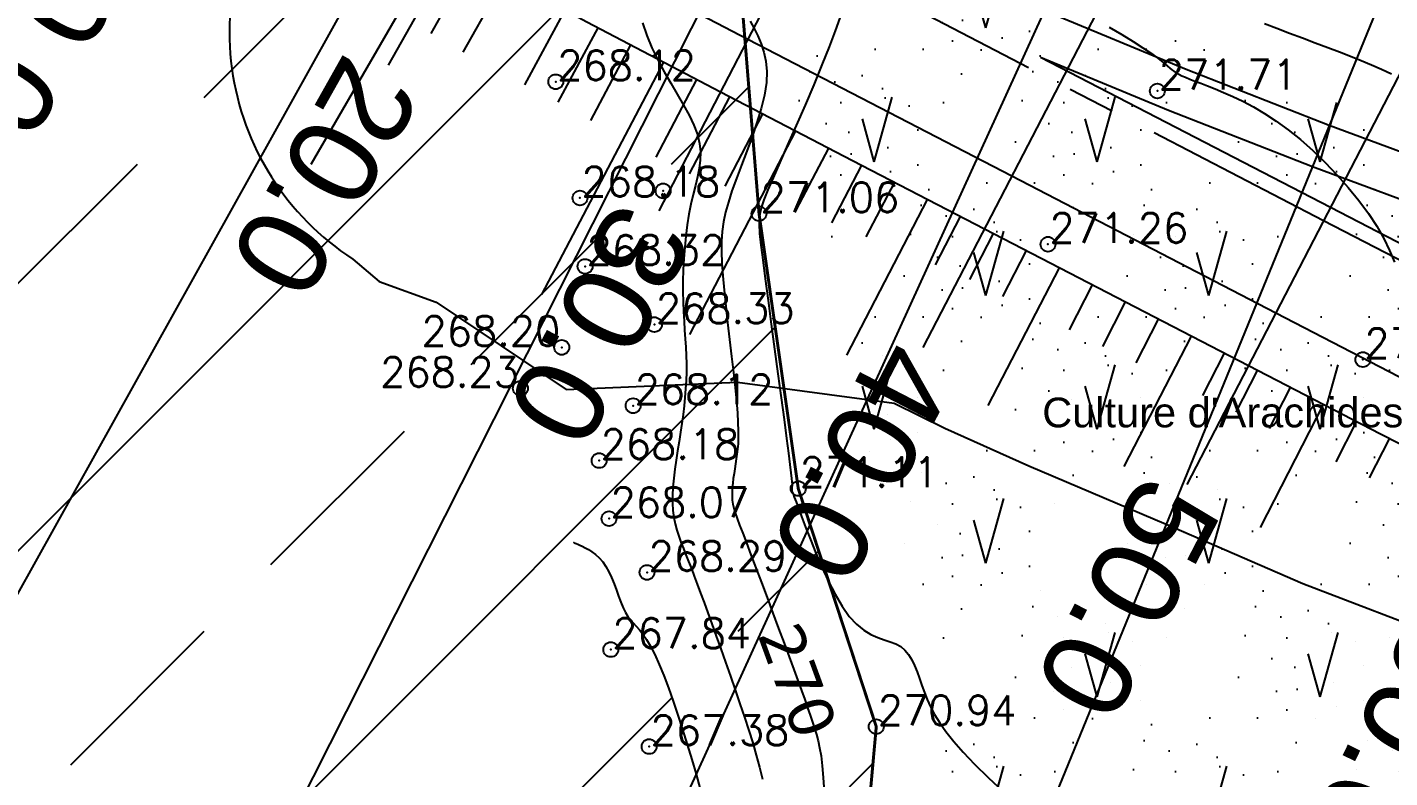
# Model space of a CAD drawing. Header units: millimetres. Extents: x 524954 to 526204, y 9523489 to 9524010.
# Drawn here: x 525350.26 to 525396.09, y 9523630.79 to 9523656.03 of the extents above; entities that cross this region are included whole.
import ezdxf
from ezdxf.enums import TextEntityAlignment as Align

# ---------------------------------------------------------------- set-up
doc = ezdxf.new("R2010")
doc.units = ezdxf.units.MM
doc.header["$PDMODE"] = 32
doc.header["$PDSIZE"] = 0.5
for name, pattern in [('ACAD_ISO12W100', [21, 12, -3, 0, -3, 0, -3]), ('AXES2', [28.575, 19.05, -3.175, 3.175, -3.175]), ('CACHE2', [4.7625, 3.175, -1.5875]), ('T1', [13, 3, -10])]:
    doc.linetypes.add(name, pattern=pattern)
for name, color, linetype in [('Bord Fleuve', 4, 'ACAD_ISO12W100'), ('CN_01_00', 3, 'Continuous'), ('CN_02_00', 4, 'Continuous'), ('CN_10_00', 1, 'Continuous'), ('Cotation Courbes de niveau', 7, 'Continuous'), ('Route - Bretelle de sortie - Construction', 7, 'Continuous'), ('Route - Bretelle de sortie - Restitution en plan - Axe', 1, 'AXES2'), ('Route - Bretelle de sortie - Restitution en plan - GEM_BDG', 7, 'Continuous'), ('Route - Bretelle de sortie - Restitution en plan - GEM_Bretelle', 7, 'Continuous'), ('Route - Bretelle de sortie - Restitution en plan - GEM_Trottoir', 7, 'Continuous'), ('Route - Bretelle de sortie - Restitution en plan - Talus remblais', 94, 'Continuous'), ('Route - Bretelle de sortie - Tabulations', 7, 'Continuous'), ('Route - Bretelle de sortie - Textes - Tabulations', 7, 'Continuous'), ('Route - Route de la corniche de Brazzaville - Restitution en plan - GEM_Trottoir', 7, 'Continuous'), ('Route - Route de la corniche de Brazzaville - Restitution en plan - GEM_VOIE 1', 7, 'Continuous'), ('Route - Route de la corniche de Brazzaville - Restitution en plan - GEM_VOIE 2', 7, 'Continuous'), ('Route - Route de la corniche de Brazzaville - Restitution en plan - Talus remblais', 94, 'Continuous'), ('Route - Route de la corniche de Brazzaville - Tabulations', 7, 'Continuous'), ('TopoAlt', 3, 'Continuous'), ('TOPOJIS', 7, 'Continuous'), ('Toponomie', 7, 'CACHE2'), ('Végétation_Plantation', 70, 'Continuous')]:
    doc.layers.add(name, color=color, linetype=linetype)
doc.styles.add('Affichages route', font='arial.ttf', dxfattribs={"height": 0.5})
doc.styles.add('Cotation', font='arial.ttf')
doc.styles.add('Simplex 1.0', font='Simplex.shx', dxfattribs={"width": 0.99, "height": 1})
doc.styles.get("Standard").update_dxf_attribs({"font": 'arial.ttf'})
doc.styles.add('Verdana 1.0', font='verdana.ttf', dxfattribs={"width": 0.99, "height": 1})
doc.dimstyles.new('BRAZZAVILLE', dxfattribs={"dimtxt": 0.15, "dimasz": 0.2, "dimexe": 0.5, "dimexo": 0.5, "dimgap": 0.5, "dimtad": 0, "dimzin": 0, "dimdsep": 46, "dimtxsty": 'Cotation', "dimsah": 1, "dimcen": 0.1, "dimse1": 1, "dimse2": 1, "dimclrd": 1, "dimclre": 256, "dimclrt": 1, "dimaunit": 2, "dimazin": 0, "dimtfac": 1, "dimtdec": 4, "dimtofl": 0, "dimtmove": 0, "dimatfit": 1, "dimfxl": 1, "dimtolj": 1, "dimtzin": 0, "dimlwd": 0, "dimlwe": 0, "dimarcsym": 0})

# ---------------------------------------------------------------- blocks, each defined once
blk = doc.blocks.new('TCPOINT M')
at = {"color": 0}
blk.add_point((0, 0), dxfattribs=at)
at = {"layer": 'TopoAlt', "style": 'Simplex 1.0', "width": 0.99}
blk.add_attdef('ALT', (0.15, 0.15), '', height=1, dxfattribs=at)
blk = doc.blocks.new('MENSURA_TALSYMm_7')
at = {"layer": 'Route - Route de la corniche de Brazzaville - Restitution en plan - Talus remblais'}
for p, q in [((525358.439, 9523659.101), (525359.944, 9523661.531)), ((525359.437, 9523658.519), (525360.956, 9523660.879)), ((525360.518, 9523657.798), (525362.007, 9523660.203)), ((525361.608, 9523657.104), (525363.074, 9523659.553)), ((525359.814, 9523651.422), (525364.164, 9523658.941)), ((525363.847, 9523655.818), (525365.255, 9523658.33)), ((525364.931, 9523655.196), (525366.345, 9523657.719))]:
    blk.add_line(p, q, dxfattribs=at)
blk = doc.blocks.new('MENSURA_TALSYMm_12')
at = {"layer": 'Route - Bretelle de sortie - Restitution en plan - Talus remblais'}
for p, q in [((525367.002, 9523654.093), (525368.362, 9523656.608)), ((525368.124, 9523653.515), (525369.464, 9523656.017)), ((525369.224, 9523652.895), (525370.57, 9523655.436)), ((525367.574, 9523647.042), (525371.677, 9523654.854)), ((525371.418, 9523651.66), (525372.783, 9523654.273)), ((525372.539, 9523651.099), (525373.891, 9523653.693)), ((525373.737, 9523650.691), (525375.001, 9523653.118)), ((525372.547, 9523645.697), (525376.11, 9523652.543)), ((525376.132, 9523649.876), (525377.22, 9523651.967)), ((525377.321, 9523649.452), (525378.33, 9523651.392)), ((525378.486, 9523648.982), (525379.44, 9523650.817)), ((525377.828, 9523645.002), (525380.549, 9523650.242)), ((525380.816, 9523648.043), (525381.659, 9523649.666)), ((525381.967, 9523647.545), (525382.769, 9523649.091)), ((525383.08, 9523646.975), (525383.879, 9523648.516)), ((525382.59, 9523643.313), (525384.989, 9523647.941)), ((525385.316, 9523645.854), (525386.098, 9523647.365)), ((525386.436, 9523645.297), (525387.208, 9523646.79)), ((525387.558, 9523644.744), (525388.318, 9523646.215)), ((525387.164, 9523641.252), (525389.428, 9523645.639)), ((525389.803, 9523643.639), (525390.537, 9523645.064)), ((525390.925, 9523643.085), (525391.647, 9523644.489)), ((525392.046, 9523642.529), (525392.757, 9523643.914)), ((525391.745, 9523639.204), (525393.867, 9523643.338)), ((525394.287, 9523641.418), (525394.976, 9523642.763)), ((525395.411, 9523640.869), (525396.088, 9523642.191))]:
    blk.add_line(p, q, dxfattribs=at)
blk = doc.blocks.new('*D62')
at = {"layer": 'Defpoints', "color": 0, "transparency": 16777216}
for p in [(525295.865, 9523704.379), (525365.794, 9523665.478), (525266.088, 9523650.851)]:
    blk.add_point(p, dxfattribs=at)
at = {"layer": 'Route - Bretelle de sortie - Construction', "color": 1, "lineweight": 0, "transparency": 16777216}
for p, q in [((525295.622, 9523703.942), (525265.845, 9523650.414)), ((525365.551, 9523665.042), (525335.774, 9523611.514)), ((525268.71, 9523649.393), (525294.191, 9523635.218)), ((525333.396, 9523613.409), (525307.914, 9523627.584))]:
    blk.add_line(p, q, dxfattribs=at)
at = {"layer": 'Route - Bretelle de sortie - Construction', "color": 1, "transparency": 16777216}
for points in [[(525268.953, 9523649.83), (525268.467, 9523648.956), (525266.088, 9523650.851)], [(525333.639, 9523613.846), (525333.152, 9523612.972), (525336.017, 9523611.951)]]:
    blk.add_solid(points, dxfattribs=at)
at = {"layer": 'Route - Bretelle de sortie - Construction', "color": 1, "transparency": 16777216, "insert": (525301.053, 9523631.401), "char_height": 3, "attachment_point": 5, "rotation": 330.9132, "style": 'Cotation'}
blk.add_mtext('\\A1;Biseau\\P80.00 m', dxfattribs=at)

msp = doc.modelspace()

# ---------------------------------------------------------------- hatches: boundary and pattern name
at = {"layer": 'Bord Fleuve', "ltscale": 0.5}
h = msp.add_hatch(dxfattribs=at)
h.set_pattern_fill('ANSI33', color=135, scale=2, style=0)
h.paths.add_polyline_path([(525394.875, 9523547.688), (525386.855, 9523539.684), (525374.857, 9523528.592), (525359.402, 9523533.054), (525302.267, 9523541.753), (525253.226, 9523571.678), (525189.199, 9523592.989), (525146.601, 9523610.427), (525134.908, 9523628.389), (525130.258, 9523644.878), (525129.915, 9523646.053), (525134.923, 9523646.805), (525141.4, 9523651.378), (525145.39, 9523652.194), (525150.779, 9523654.113), (525153.673, 9523654.734), (525157.062, 9523656.215), (525170.428, 9523659.554), (525190.68, 9523663.166), (525195.533, 9523671.037), (525214.046, 9523677.393), (525226.978, 9523684.419), (525241.856, 9523699.409), (525259.549, 9523697.749), (525263.742, 9523702.788), (525265.599, 9523705.429), (525271.397, 9523709.575), (525278.663, 9523713.162), (525282.299, 9523718.359), (525286.813, 9523721.853), (525297.974, 9523715.602), (525305.783, 9523711.053), (525316.348, 9523705.233), (525323.457, 9523701.143), (525333.272, 9523695.625), (525364.282, 9523678.524), (525367.141, 9523669.609), (525369.992, 9523664.673), (525374.256, 9523657.439), (525374.878, 9523649.759), (525376.197, 9523640.514), (525378.821, 9523632.503), (525377.801, 9523621.191), (525377.159, 9523606.875), (525382.451, 9523599.216), (525388.758, 9523585.471), (525391.317, 9523567.355), (525392.74, 9523563.589), (525392.123, 9523555.946)])
at = {"layer": 'Végétation_Plantation', "linetype": 'CACHE2', "ltscale": 0.5}
h = msp.add_hatch(dxfattribs=at)
h.set_pattern_fill('BROUSS', color=256, scale=1.5, style=0)
h.set_pattern_definition([(74.475889, (0, 0), (-3.750000001, 13.500000005), [2.25, -11.761156275]), (74.475889, (3.75, 4.5), (-3.750000001, 13.500000005), [2.25, -11.761156275]), (74.475889, (7.5, 9), (-3.750000001, 13.500000005), [2.25, -11.761156275]), (105.524111, (0, 0), (-7.500000003, 4e-10), [1.5, -12.511156275]), (105.524111, (3.75, 4.5), (-7.500000003, 4e-10), [1.5, -12.511156275]), (105.524111, (7.5, 9), (-7.500000003, 4e-10), [1.5, -12.511156275]), (0, (0.453, 0.484), (3.75, 4.5), [0, -7.5]), (0, (1.468, 1.072), (3.75, 4.5), [0, -7.5]), (0, (1.1713, 1.8804), (3.75, 4.5), [0, -7.5]), (0, (2.327, 1.9907), (3.75, 4.5), [0, -7.5]), (0, (1.64, 3.7912), (3.75, 4.5), [0, -7.5]), (0, (0.3684, 2.1545), (3.75, 4.5), [0, -7.5]), (0, (0.281, 2.4684), (3.75, 4.5), [0, -7.5]), (0, (0.0314, 3.7912), (3.75, 4.5), [0, -7.5]), (0, (-0.7807, 0.2634), (3.75, 4.5), [0, -7.5]), (0, (-0.8588, 0.9984), (3.75, 4.5), [0, -7.5]), (0, (-1.468, 0.19), (3.75, 4.5), [0, -7.5]), (0, (-1.624, 1.2924), (3.75, 4.5), [0, -7.5]), (0, (-1.1242, 1.9905), (3.75, 4.5), [0, -7.5]), (0, (-1.3274, 2.6888), (3.75, 4.5), [0, -7.5]), (0, (-1.9207, 3.5707), (3.75, 4.5), [0, -7.5]), (0, (-0.406, 2.9085), (3.75, 4.5), [0, -7.5]), (0, (-2.53, 2.064), (3.75, 4.5), [0, -7.5]), (0, (-2.7485, 0.6675), (3.75, 4.5), [0, -7.5]), (0, (-1.1235, -0.4347), (3.75, 4.5), [0, -7.5]), (0, (-0.156, -0.7287), (3.75, 4.5), [0, -7.5]), (0, (-0.812, -1.537), (3.75, 4.5), [0, -7.5]), (0, (1.5774, -1.4635), (3.75, 4.5), [0, -7.5]), (0, (0.5466, -0.3245), (3.75, 4.5), [0, -7.5]), (0, (1.468, -0.104), (3.75, 4.5), [0, -7.5])])
h.paths.add_polyline_path([(525377.673, 9523660.945), (525407.866, 9523647.437), (525404.193, 9523635.327), (525403.476, 9523627.007), (525405.987, 9523619.737), (525406.747, 9523612.886), (525407.177, 9523604.448), (525411.057, 9523590.152), (525390.646, 9523585.184), (525385.798, 9523596.139), (525380.179, 9523608.044), (525379.541, 9523623.33), (525380.945, 9523632.682), (525378.138, 9523643.509), (525376.097, 9523653.982)])

# ---------------------------------------------------------------- linework, layer by layer
at = {"layer": 'Bord Fleuve', "ltscale": 0.35, "const_width": 0.1, "flags": 128}
msp.add_lwpolyline([(525364.282, 9523678.524), (525367.141, 9523669.609), (525369.992, 9523664.673), (525374.256, 9523657.439), (525374.878, 9523649.759), (525376.197, 9523640.514), (525378.821, 9523632.503), (525377.801, 9523621.191), (525377.159, 9523606.875), (525382.451, 9523599.216), (525388.758, 9523585.471), (525391.317, 9523567.355), (525392.74, 9523563.589), (525392.123, 9523555.946), (525394.064, 9523546.741)], dxfattribs=at)
at = {"layer": 'CN_01_00', "flags": 128}
for points, elevation in [([(525370.961, 9523656.181), (525371.107, 9523655.759), (525371.275, 9523655.342), (525371.469, 9523654.933), (525371.683, 9523654.536), (525371.906, 9523654.15), (525372.128, 9523653.776), (525372.339, 9523653.416), (525372.529, 9523653.07), (525372.689, 9523652.74), (525372.808, 9523652.425), (525372.879, 9523652.125), (525372.907, 9523651.838), (525372.899, 9523651.557), (525372.863, 9523651.279), (525372.806, 9523650.997), (525372.736, 9523650.707), (525372.661, 9523650.404), (525372.587, 9523650.083), (525372.521, 9523649.741), (525372.465, 9523649.382), (525372.417, 9523649.009), (525372.379, 9523648.629), (525372.35, 9523648.247), (525372.33, 9523647.867), (525372.319, 9523647.494), (525372.317, 9523647.135), (525372.323, 9523646.792), (525372.336, 9523646.464), (525372.354, 9523646.15), (525372.374, 9523645.847), (525372.394, 9523645.553), (525372.412, 9523645.266), (525372.426, 9523644.984), (525372.433, 9523644.704), (525372.433, 9523644.425), (525372.424, 9523644.146), (525372.408, 9523643.864), (525372.385, 9523643.581), (525372.356, 9523643.294), (525372.321, 9523643.003), (525372.281, 9523642.707), (525372.236, 9523642.405), (525372.188, 9523642.096), (525372.139, 9523641.784), (525372.091, 9523641.471), (525372.047, 9523641.162), (525372.009, 9523640.859), (525371.982, 9523640.565), (525371.966, 9523640.285), (525371.964, 9523640.021), (525371.98, 9523639.775), (525372.011, 9523639.545), (525372.056, 9523639.328), (525372.112, 9523639.118), (525372.179, 9523638.913), (525372.253, 9523638.709), (525372.335, 9523638.501), (525372.42, 9523638.287), (525372.509, 9523638.061), (525372.602, 9523637.823), (525372.699, 9523637.568), (525372.802, 9523637.294), (525372.912, 9523636.999), (525373.03, 9523636.68), (525373.156, 9523636.333), (525373.293, 9523635.958), (525373.439, 9523635.551), (525373.594, 9523635.119), (525373.754, 9523634.669), (525373.916, 9523634.207), (525374.078, 9523633.74), (525374.236, 9523633.275), (525374.389, 9523632.818), (525374.532, 9523632.377), (525374.664, 9523631.956), (525374.784, 9523631.549), (525374.893, 9523631.147), (525374.989, 9523630.743)], 269), ([(525377.59, 9523656.351), (525377.443, 9523655.913), (525377.241, 9523655.376), (525376.995, 9523654.762), (525376.718, 9523654.098), (525376.425, 9523653.411), (525376.127, 9523652.727), (525375.84, 9523652.074), (525375.576, 9523651.478), (525375.349, 9523650.968), (525375.17, 9523650.559), (525375.038, 9523650.231), (525374.948, 9523649.952), (525374.897, 9523649.691), (525374.881, 9523649.417), (525374.896, 9523649.099), (525374.938, 9523648.704), (525375.003, 9523648.203), (525375.086, 9523647.574), (525375.184, 9523646.842), (525375.291, 9523646.04), (525375.403, 9523645.204), (525375.515, 9523644.368), (525375.622, 9523643.566), (525375.719, 9523642.833), (525375.802, 9523642.203), (525375.868, 9523641.703), (525375.916, 9523641.324), (525375.951, 9523641.048), (525375.973, 9523640.857), (525375.986, 9523640.736), (525375.991, 9523640.666), (525375.992, 9523640.631), (525375.99, 9523640.612), (525375.988, 9523640.596), (525375.985, 9523640.58), (525375.983, 9523640.564), (525375.98, 9523640.547), (525375.978, 9523640.532), (525375.977, 9523640.516), (525375.976, 9523640.502), (525375.976, 9523640.488), (525375.977, 9523640.473), (525375.983, 9523640.45), (525375.997, 9523640.408), (525376.022, 9523640.337), (525376.063, 9523640.228), (525376.122, 9523640.071), (525376.203, 9523639.854), (525376.309, 9523639.57), (525376.444, 9523639.213), (525376.604, 9523638.798), (525376.786, 9523638.344), (525376.988, 9523637.873), (525377.205, 9523637.404), (525377.434, 9523636.958), (525377.671, 9523636.554), (525377.914, 9523636.212), (525378.158, 9523635.947), (525378.401, 9523635.751), (525378.639, 9523635.608), (525378.869, 9523635.505), (525379.088, 9523635.426), (525379.293, 9523635.358), (525379.479, 9523635.286), (525379.645, 9523635.196), (525379.787, 9523635.076), (525379.909, 9523634.927), (525380.015, 9523634.753), (525380.108, 9523634.559), (525380.194, 9523634.348), (525380.276, 9523634.124), (525380.357, 9523633.892), (525380.443, 9523633.655), (525380.538, 9523633.416), (525380.649, 9523633.17), (525380.785, 9523632.913), (525380.954, 9523632.637), (525381.165, 9523632.338), (525381.425, 9523632.01), (525381.743, 9523631.646), (525382.128, 9523631.242), (525382.583, 9523630.793), (525383.097, 9523630.307)], 271), ([(525391.876, 9523656.159), (525392.29, 9523655.997), (525392.72, 9523655.833), (525393.156, 9523655.67), (525393.588, 9523655.509), (525394.005, 9523655.354), (525394.4, 9523655.205), (525394.774, 9523655.061), (525395.133, 9523654.917), (525395.479, 9523654.772), (525395.818, 9523654.621), (525396.155, 9523654.462)], 273)]:
    msp.add_lwpolyline(points, dxfattribs=dict(at, elevation=elevation))
at = {"layer": 'CN_02_00', "flags": 128}
for points, elevation in [([(525386.655, 9523656.038), (525387.083, 9523655.782), (525387.463, 9523655.549), (525387.785, 9523655.343), (525388.045, 9523655.17), (525388.248, 9523655.025), (525388.406, 9523654.905), (525388.526, 9523654.806), (525388.618, 9523654.725), (525388.693, 9523654.658), (525388.76, 9523654.601), (525388.827, 9523654.549), (525388.904, 9523654.5), (525388.994, 9523654.452), (525389.101, 9523654.401), (525389.225, 9523654.348), (525389.371, 9523654.288), (525389.541, 9523654.222), (525389.737, 9523654.146), (525389.962, 9523654.058), (525390.218, 9523653.958), (525390.502, 9523653.841), (525390.814, 9523653.703), (525391.149, 9523653.541), (525391.505, 9523653.352), (525391.879, 9523653.132), (525392.269, 9523652.877), (525392.673, 9523652.584), (525393.086, 9523652.251), (525393.502, 9523651.883), (525393.914, 9523651.487), (525394.315, 9523651.07), (525394.697, 9523650.64), (525395.052, 9523650.203), (525395.375, 9523649.766), (525395.656, 9523649.337), (525395.893, 9523648.92), (525396.088, 9523648.517), (525396.251, 9523648.127)], 272), ([(525368.645, 9523638.703), (525368.645, 9523638.703), (525368.648, 9523638.701), (525368.655, 9523638.698), (525368.67, 9523638.692), (525368.694, 9523638.681), (525368.73, 9523638.665), (525368.779, 9523638.642), (525368.846, 9523638.613), (525368.93, 9523638.574), (525369.029, 9523638.525), (525369.14, 9523638.464), (525369.257, 9523638.388), (525369.379, 9523638.295), (525369.501, 9523638.183), (525369.619, 9523638.05), (525369.729, 9523637.895), (525369.828, 9523637.716), (525369.919, 9523637.519), (525370.002, 9523637.311), (525370.08, 9523637.098), (525370.154, 9523636.889), (525370.228, 9523636.688), (525370.303, 9523636.505), (525370.381, 9523636.345), (525370.464, 9523636.212), (525370.552, 9523636.099), (525370.647, 9523635.994), (525370.748, 9523635.887), (525370.856, 9523635.766), (525370.972, 9523635.62), (525371.096, 9523635.439), (525371.228, 9523635.212), (525371.369, 9523634.93), (525371.517, 9523634.597), (525371.671, 9523634.22), (525371.828, 9523633.806), (525371.988, 9523633.361), (525372.149, 9523632.891), (525372.308, 9523632.404), (525372.465, 9523631.907), (525372.618, 9523631.404), (525372.764, 9523630.902), (525372.903, 9523630.405)], 268)]:
    msp.add_lwpolyline(points, dxfattribs=dict(at, elevation=elevation))
at = {"layer": 'CN_10_00', "elevation": 270, "flags": 128}
msp.add_lwpolyline([(525374.585, 9523656.234), (525374.709, 9523655.99), (525374.832, 9523655.739), (525374.946, 9523655.475), (525375.041, 9523655.192), (525375.108, 9523654.885), (525375.139, 9523654.545), (525375.125, 9523654.169), (525375.06, 9523653.751), (525374.951, 9523653.3), (525374.809, 9523652.828), (525374.644, 9523652.345), (525374.467, 9523651.862), (525374.288, 9523651.39), (525374.118, 9523650.941), (525373.968, 9523650.526), (525373.846, 9523650.15), (525373.751, 9523649.806), (525373.683, 9523649.481), (525373.638, 9523649.16), (525373.616, 9523648.832), (525373.613, 9523648.483), (525373.629, 9523648.099), (525373.66, 9523647.669), (525373.705, 9523647.183), (525373.76, 9523646.653), (525373.822, 9523646.095), (525373.888, 9523645.526), (525373.954, 9523644.961), (525374.017, 9523644.416), (525374.072, 9523643.908), (525374.118, 9523643.454), (525374.15, 9523643.064), (525374.17, 9523642.735), (525374.179, 9523642.456), (525374.179, 9523642.219), (525374.171, 9523642.015), (525374.156, 9523641.835), (525374.136, 9523641.669), (525374.113, 9523641.508), (525374.088, 9523641.346), (525374.062, 9523641.182), (525374.037, 9523641.017), (525374.013, 9523640.855), (525373.994, 9523640.695), (525373.979, 9523640.541), (525373.971, 9523640.393), (525373.97, 9523640.254), (525373.979, 9523640.124), (525373.998, 9523639.994), (525374.031, 9523639.855), (525374.079, 9523639.697), (525374.143, 9523639.511), (525374.226, 9523639.286), (525374.33, 9523639.013), (525374.456, 9523638.683), (525374.606, 9523638.289), (525374.775, 9523637.842), (525374.958, 9523637.357), (525375.149, 9523636.847), (525375.343, 9523636.327), (525375.535, 9523635.811), (525375.719, 9523635.314), (525375.891, 9523634.851), (525376.045, 9523634.431), (525376.182, 9523634.055), (525376.304, 9523633.717), (525376.413, 9523633.413), (525376.51, 9523633.138), (525376.596, 9523632.888), (525376.673, 9523632.657), (525376.743, 9523632.442), (525376.807, 9523632.236), (525376.865, 9523632.024), (525376.917, 9523631.791), (525376.964, 9523631.518), (525377.004, 9523631.191), (525377.037, 9523630.793), (525377.065, 9523630.307)], dxfattribs=at)
at = {"layer": 'Route - Bretelle de sortie - Restitution en plan - Axe', "ltscale": 0.5, "flags": 128}
msp.add_lwpolyline([(525362.97, 9523665.964), (525367.304, 9523663.471), (525371.686, 9523661.063), (525376.112, 9523658.737), (525380.551, 9523656.436), (525384.99, 9523654.135), (525393.868, 9523649.533), (525398.307, 9523647.232), (525402.768, 9523644.973), (525407.283, 9523642.826), (525411.851, 9523640.793), (525416.468, 9523638.874), (525421.131, 9523637.072), (525425.839, 9523635.386), (525430.587, 9523633.819), (525435.372, 9523632.371), (525440.192, 9523631.043), (525445.044, 9523629.835), (525449.925, 9523628.75), (525459.732, 9523626.795), (525469.541, 9523624.851), (525479.35, 9523622.907), (525489.16, 9523620.963), (525498.969, 9523619.019), (525506.811, 9523617.465), (525508.778, 9523617.076), (525513.691, 9523616.148), (525518.628, 9523615.357), (525523.596, 9523614.801), (525528.59, 9523614.582), (525533.332, 9523614.777), (525538.029, 9523615.447), (525538.524, 9523615.55), (525543.336, 9523616.898), (525547.941, 9523618.836), (525552.269, 9523621.333), (525556.252, 9523624.35), (525557.224, 9523625.214), (525560.26, 9523628.325), (525562.941, 9523631.748), (525564.636, 9523634.387), (525566.118, 9523637.15), (525566.895, 9523638.844), (525567.598, 9523640.569), (525569.14, 9523645.323), (525570.248, 9523650.198), (525571.009, 9523655.139), (525571.519, 9523660.112), (525571.863, 9523664.901), (525572.043, 9523667.868), (525572.175, 9523670.09), (525572.769, 9523680.073), (525573.364, 9523690.055), (525573.958, 9523700.037), (525574.552, 9523710.02), (525575.146, 9523720.002), (525575.741, 9523729.984), (525576.335, 9523739.967), (525576.929, 9523749.949), (525576.995, 9523751.051)], dxfattribs=at)
at = {"layer": 'Route - Bretelle de sortie - Restitution en plan - GEM_BDG', "flags": 128}
msp.add_lwpolyline([(525384.349, 9523655.03), (525394.098, 9523649.977), (525398.537, 9523647.676), (525402.988, 9523645.422), (525407.492, 9523643.281), (525412.048, 9523641.252), (525416.654, 9523639.338), (525421.306, 9523637.54), (525426.001, 9523635.859), (525430.737, 9523634.296), (525435.511, 9523632.851), (525440.319, 9523631.526), (525445.159, 9523630.322), (525450.027, 9523629.239), (525459.829, 9523627.285), (525469.638, 9523625.341)], dxfattribs=at)
at = {"layer": 'Route - Bretelle de sortie - Restitution en plan - GEM_Bretelle', "flags": 128}
msp.add_lwpolyline([(525368.201, 9523658.971), (525370.029, 9523657.979), (525374.501, 9523655.63), (525378.94, 9523653.329), (525383.379, 9523651.028), (525392.257, 9523646.425), (525396.696, 9523644.124), (525401.225, 9523641.831), (525405.82, 9523639.647), (525410.467, 9523637.578), (525415.165, 9523635.626), (525419.91, 9523633.791), (525424.7, 9523632.076), (525429.531, 9523630.482), (525434.4, 9523629.008), (525439.305, 9523627.657), (525444.242, 9523626.429), (525449.208, 9523625.324), (525459.052, 9523623.362), (525468.861, 9523621.418)], dxfattribs=at)
at = {"layer": 'Route - Bretelle de sortie - Restitution en plan - GEM_Trottoir', "flags": 128}
msp.add_lwpolyline([(525367.264, 9523657.204), (525369.083, 9523656.217), (525373.581, 9523653.854), (525378.02, 9523651.553), (525382.459, 9523649.252), (525391.337, 9523644.65), (525395.776, 9523642.349), (525400.344, 9523640.036), (525404.984, 9523637.83), (525409.677, 9523635.741), (525414.421, 9523633.769), (525419.213, 9523631.917), (525424.049, 9523630.185), (525428.928, 9523628.575), (525433.845, 9523627.087), (525438.798, 9523625.722), (525443.783, 9523624.482), (525448.798, 9523623.367), (525458.663, 9523621.4), (525468.472, 9523619.456)], dxfattribs=at)
at = {"layer": 'Route - Bretelle de sortie - Restitution en plan - Talus remblais', "flags": 128}
msp.add_lwpolyline([(525362.105, 9523647.48), (525364.018, 9523646.787), (525368.395, 9523643.85), (525374.151, 9523644.09), (525379.42, 9523643.39), (525381.132, 9523642.542), (525383.955, 9523641.274), (525388.573, 9523639.318), (525393.169, 9523637.32), (525398.087, 9523635.439), (525403.458, 9523634.515), (525409.083, 9523634.359), (525414.031, 9523632.797), (525418.957, 9523631.229), (525423.928, 9523629.833), (525428.847, 9523628.318), (525433.845, 9523627.087)], dxfattribs=at)
at = {"layer": 'Route - Bretelle de sortie - Restitution en plan - Talus remblais'}
msp.add_arc((525366.162, 9523655.871), 9.1, 138.4213, 237.0525, dxfattribs=at)
at = {"layer": 'Route - Bretelle de sortie - Tabulations'}
for p, q in [((525372.206, 9523672.187), (525362.402, 9523654.755)), ((525380.714, 9523667.615), (525371.51, 9523649.859)), ((525389.592, 9523663.013), (525380.388, 9523645.257)), ((525398.47, 9523658.411), (525389.266, 9523640.655))]:
    msp.add_line(p, q, dxfattribs=at)
at = {"layer": 'Route - Route de la corniche de Brazzaville - Restitution en plan - GEM_Trottoir', "flags": 128}
msp.add_lwpolyline([(525384.349, 9523655.03), (525388.654, 9523653.242), (525393.489, 9523651.346), (525398.212, 9523649.601), (525403.262, 9523647.849), (525408.195, 9523646.248), (525413.157, 9523644.748), (525415.433, 9523644.096), (525419.262, 9523642.949), (525423.107, 9523641.862), (525428.116, 9523640.542), (525433.15, 9523639.322), (525438.208, 9523638.203), (525443.287, 9523637.185), (525453.158, 9523635.352), (525462.991, 9523633.53), (525472.823, 9523631.707)], dxfattribs=at)
at = {"layer": 'Route - Route de la corniche de Brazzaville - Restitution en plan - GEM_VOIE 1', "linetype": 'T1', "ltscale": 0.5, "flags": 128}
msp.add_lwpolyline([(525224.038, 9523745.506), (525227.346, 9523744.16), (525231.934, 9523742.285), (525236.429, 9523740.361), (525240.885, 9523738.347), (525245.3, 9523736.245), (525249.672, 9523734.055), (525254, 9523731.778), (525262.666, 9523726.963), (525271.393, 9523722.081), (525280.12, 9523717.199), (525283.41, 9523715.358), (525288.847, 9523712.316), (525297.574, 9523707.434), (525306.301, 9523702.551), (525315.028, 9523697.669), (525323.755, 9523692.786), (525332.483, 9523687.904), (525341.21, 9523683.021), (525349.937, 9523678.139), (525351.979, 9523676.996), (525358.664, 9523673.256), (525360.658, 9523672.141), (525367.496, 9523668.537), (525372.041, 9523666.209), (525376.629, 9523663.974), (525381.259, 9523661.833), (525385.929, 9523659.785), (525390.636, 9523657.832), (525395.38, 9523655.975), (525400.013, 9523654.265), (525404.966, 9523652.549), (525409.805, 9523650.982), (525414.671, 9523649.513), (525416.904, 9523648.874), (525420.659, 9523647.75), (525424.43, 9523646.684), (525429.342, 9523645.389), (525434.279, 9523644.193), (525439.239, 9523643.095), (525444.22, 9523642.097), (525454.07, 9523640.269), (525463.902, 9523638.446), (525473.735, 9523636.623), (525483.567, 9523634.8), (525493.4, 9523632.977), (525503.232, 9523631.155), (525513.065, 9523629.332), (525522.897, 9523627.509), (525532.73, 9523625.686), (525542.562, 9523623.864), (525552.395, 9523622.041), (525556.495, 9523621.281), (525562.227, 9523620.218), (525572.059, 9523618.395), (525581.915, 9523616.575), (525586.885, 9523615.711), (525591.864, 9523614.901), (525596.851, 9523614.147), (525601.847, 9523613.449), (525606.85, 9523612.806), (525611.861, 9523612.218), (525616.877, 9523611.687), (525621.899, 9523611.211), (525626.926, 9523610.791), (525631.957, 9523610.427), (525636.992, 9523610.119), (525642.03, 9523609.866), (525647.071, 9523609.67), (525652.113, 9523609.53), (525657.157, 9523609.445), (525662.201, 9523609.417), (525667.246, 9523609.445), (525672.289, 9523609.529), (525677.332, 9523609.669), (525682.372, 9523609.865), (525687.41, 9523610.117), (525692.445, 9523610.425), (525697.477, 9523610.789), (525702.504, 9523611.208), (525707.526, 9523611.684), (525712.542, 9523612.215), (525717.552, 9523612.802), (525722.555, 9523613.445), (525727.551, 9523614.143), (525732.539, 9523614.897), (525737.518, 9523615.706), (525742.488, 9523616.57), (525747.448, 9523617.49), (525752.397, 9523618.464), (525757.336, 9523619.494), (525762.262, 9523620.578), (525767.176, 9523621.717), (525772.077, 9523622.91), (525776.965, 9523624.158), (525781.839, 9523625.46), (525786.697, 9523626.817), (525791.541, 9523628.227), (525796.368, 9523629.69), (525801.179, 9523631.208), (525805.972, 9523632.778), (525810.748, 9523634.402), (525815.506, 9523636.079), (525820.245, 9523637.809), (525824.964, 9523639.591), (525829.663, 9523641.425), (525834.341, 9523643.312), (525838.998, 9523645.25), (525843.634, 9523647.24), (525848.246, 9523649.282), (525852.836, 9523651.374), (525857.403, 9523653.518), (525861.945, 9523655.712), (525866.463, 9523657.956), (525870.955, 9523660.25), (525875.422, 9523662.594), (525879.862, 9523664.988), (525884.276, 9523667.431), (525888.662, 9523669.923), (525893.02, 9523672.463), (525897.349, 9523675.052), (525901.65, 9523677.688), (525905.921, 9523680.372), (525910.162, 9523683.104), (525914.372, 9523685.882), (525918.551, 9523688.707), (525922.699, 9523691.578), (525926.814, 9523694.495), (525930.897, 9523697.458), (525934.946, 9523700.466), (525938.962, 9523703.519), (525942.944, 9523706.616), (525946.891, 9523709.757), (525950.803, 9523712.942), (525954.679, 9523716.17), (525958.519, 9523719.441), (525962.323, 9523722.754), (525966.09, 9523726.11), (525969.819, 9523729.507), (525973.51, 9523732.945), (525977.162, 9523736.425), (525980.776, 9523739.944), (525984.35, 9523743.503), (525987.885, 9523747.102), (525991.38, 9523750.74), (525994.833, 9523754.417), (525998.246, 9523758.132), (526001.617, 9523761.884), (526004.947, 9523765.674), (526008.234, 9523769.5), (526011.478, 9523773.363), (526014.679, 9523777.262), (526017.837, 9523781.195), (526020.951, 9523785.164), (526024.02, 9523789.167), (526027.045, 9523793.204), (526030.025, 9523797.274), (526032.959, 9523801.377), (526035.848, 9523805.513), (526038.69, 9523809.68), (526041.486, 9523813.879), (526044.235, 9523818.108), (526046.937, 9523822.368), (526049.587, 9523826.643), (526054.834, 9523835.156), (526060.08, 9523843.669), (526062.704, 9523847.926), (526065.327, 9523852.182), (526067.63, 9523855.918)], dxfattribs=at)
at = {"layer": 'Route - Route de la corniche de Brazzaville - Restitution en plan - GEM_VOIE 2', "flags": 128}
msp.add_lwpolyline([(525348.228, 9523675.084), (525350.27, 9523673.942), (525356.955, 9523670.202), (525358.949, 9523669.086), (525365.794, 9523665.478), (525370.401, 9523663.117), (525375.051, 9523660.85), (525379.744, 9523658.678), (525384.477, 9523656.6), (525389.248, 9523654.619), (525394.056, 9523652.735), (525398.752, 9523651)], dxfattribs=at)
at = {"layer": 'Route - Route de la corniche de Brazzaville - Restitution en plan - Talus remblais', "flags": 128}
msp.add_lwpolyline([(525361.212, 9523648.234), (525362.105, 9523647.48)], dxfattribs=at)
at = {"layer": 'Route - Route de la corniche de Brazzaville - Tabulations'}
for p, q in [((525374.939, 9523681.913), (525345.765, 9523629.483)), ((525383.419, 9523677.414), (525356.365, 9523623.859)), ((525392.072, 9523673.258), (525367.181, 9523618.664)), ((525400.884, 9523669.451), (525378.197, 9523613.906))]:
    msp.add_line(p, q, dxfattribs=at)

# ---------------------------------------------------------------- block references
at = {"layer": 'Route - Bretelle de sortie - Restitution en plan - Talus remblais'}
msp.add_blockref('MENSURA_TALSYMm_12', (0, 0), dxfattribs=at)
at = {"layer": 'Route - Route de la corniche de Brazzaville - Restitution en plan - Talus remblais'}
msp.add_blockref('MENSURA_TALSYMm_7', (0, 0), dxfattribs=at)
at = {"layer": 'TOPOJIS'}
ref = msp.add_blockref('TCPOINT M', (525368.041, 9523654.197, 268.12), dxfattribs=at)
ref.add_attrib('ALT', '268.12', (525368.091, 9523654.247, 268.12), dxfattribs={"layer": 'TopoAlt', "height": 1, "style": 'Simplex 1.0', "width": 0.99})
ref = msp.add_blockref('TCPOINT M', (525388.276, 9523653.887, 271.71), dxfattribs=at)
ref.add_attrib('ALT', '271.71', (525388.326, 9523653.937, 271.71), dxfattribs={"layer": 'TopoAlt', "height": 1, "style": 'Simplex 1.0', "width": 0.99})
ref = msp.add_blockref('TCPOINT M', (525368.855, 9523650.288, 268.18), dxfattribs=at)
ref.add_attrib('ALT', '268.18', (525368.905, 9523650.338, 268.18), dxfattribs={"layer": 'TopoAlt', "height": 1, "style": 'Simplex 1.0', "width": 0.99})
msp.add_blockref('TCPOINT M', (525371.652, 9523650.526, 268.28), dxfattribs=at)
ref = msp.add_blockref('TCPOINT M', (525374.878, 9523649.759, 271.06), dxfattribs=at)
ref.add_attrib('ALT', '271.06', (525374.928, 9523649.809, 271.06), dxfattribs={"layer": 'TopoAlt', "height": 1, "style": 'Simplex 1.0', "width": 0.99})
ref = msp.add_blockref('TCPOINT M', (525384.596, 9523648.731, 271.26), dxfattribs=at)
ref.add_attrib('ALT', '271.26', (525384.646, 9523648.781, 271.26), dxfattribs={"layer": 'TopoAlt', "height": 1, "style": 'Simplex 1.0', "width": 0.99})
ref = msp.add_blockref('TCPOINT M', (525369.027, 9523647.984, 268.32), dxfattribs=at)
ref.add_attrib('ALT', '268.32', (525369.077, 9523648.034, 268.32), dxfattribs={"layer": 'TopoAlt', "height": 1, "style": 'Simplex 1.0', "width": 0.99})
ref = msp.add_blockref('TCPOINT M', (525371.359, 9523646.03, 268.33), dxfattribs=at)
ref.add_attrib('ALT', '268.33', (525371.409, 9523646.08, 268.33), dxfattribs={"layer": 'TopoAlt', "height": 1, "style": 'Simplex 1.0', "width": 0.99})
ref = msp.add_blockref('TCPOINT M', (525368.242, 9523645.262, 268.2), dxfattribs=at)
ref.add_attrib('ALT', '268.20', dxfattribs={"layer": 'TopoAlt', "height": 1, "style": 'Simplex 1.0', "width": 0.99}).set_placement((525368.192, 9523645.312, 268.2), align=Align.RIGHT)
ref = msp.add_blockref('TCPOINT M', (525395.188, 9523644.852, 271.58), dxfattribs=at)
ref.add_attrib('ALT', '271.58', (525395.238, 9523644.902, 271.58), dxfattribs={"layer": 'TopoAlt', "height": 1, "style": 'Simplex 1.0', "width": 0.99})
ref = msp.add_blockref('TCPOINT M', (525366.852, 9523643.883, 268.23), dxfattribs=at)
ref.add_attrib('ALT', '268.23', dxfattribs={"layer": 'TopoAlt', "height": 1, "style": 'Simplex 1.0', "width": 0.99}).set_placement((525366.802, 9523643.933, 268.23), align=Align.RIGHT)
ref = msp.add_blockref('TCPOINT M', (525370.644, 9523643.299, 268.12), dxfattribs=at)
ref.add_attrib('ALT', '268.12', (525370.694, 9523643.349, 268.12), dxfattribs={"layer": 'TopoAlt', "height": 1, "style": 'Simplex 1.0', "width": 0.99})
ref = msp.add_blockref('TCPOINT M', (525369.5, 9523641.456, 268.18), dxfattribs=at)
ref.add_attrib('ALT', '268.18', (525369.55, 9523641.506, 268.18), dxfattribs={"layer": 'TopoAlt', "height": 1, "style": 'Simplex 1.0', "width": 0.99})
ref = msp.add_blockref('TCPOINT M', (525376.197, 9523640.514, 271.11), dxfattribs=at)
ref.add_attrib('ALT', '271.11', (525376.247, 9523640.564, 271.11), dxfattribs={"layer": 'TopoAlt', "height": 1, "style": 'Simplex 1.0', "width": 0.99})
ref = msp.add_blockref('TCPOINT M', (525369.832, 9523639.501, 268.07), dxfattribs=at)
ref.add_attrib('ALT', '268.07', (525369.882, 9523639.551, 268.07), dxfattribs={"layer": 'TopoAlt', "height": 1, "style": 'Simplex 1.0', "width": 0.99})
ref = msp.add_blockref('TCPOINT M', (525371.111, 9523637.691, 268.29), dxfattribs=at)
ref.add_attrib('ALT', '268.29', (525371.161, 9523637.741, 268.29), dxfattribs={"layer": 'TopoAlt', "height": 1, "style": 'Simplex 1.0', "width": 0.99})
ref = msp.add_blockref('TCPOINT M', (525369.892, 9523635.099, 267.84), dxfattribs=at)
ref.add_attrib('ALT', '267.84', (525369.942, 9523635.149, 267.84), dxfattribs={"layer": 'TopoAlt', "height": 1, "style": 'Simplex 1.0', "width": 0.99})
ref = msp.add_blockref('TCPOINT M', (525378.821, 9523632.503, 270.94), dxfattribs=at)
ref.add_attrib('ALT', '270.94', (525378.871, 9523632.553, 270.94), dxfattribs={"layer": 'TopoAlt', "height": 1, "style": 'Simplex 1.0', "width": 0.99})
ref = msp.add_blockref('TCPOINT M', (525371.181, 9523631.835, 267.38), dxfattribs=at)
ref.add_attrib('ALT', '267.38', (525371.231, 9523631.885, 267.38), dxfattribs={"layer": 'TopoAlt', "height": 1, "style": 'Simplex 1.0', "width": 0.99})

# ---------------------------------------------------------------- texts
at = {"layer": 'Cotation Courbes de niveau', "style": 'Verdana 1.0', "width": 0.99}
msp.add_text('270', height=1.5, rotation=290.0586, dxfattribs=at).set_placement((525376.182, 9523634.056, 270), align=Align.MIDDLE_CENTER)
at = {"layer": 'Route - Bretelle de sortie - Textes - Tabulations', "style": 'Affichages route'}
for s, rotation, p in [('10.0', 238.4213, (525353.318, 9523659.809)), ('20.0', 240.6464, (525362.279, 9523654.537)), ('30.0', 242.599, (525371.394, 9523649.637)), ('40.0', 242.599, (525380.273, 9523645.035)), ('50.0', 242.599, (525389.151, 9523640.433)), ('60.0', 243.8535, (525398.251, 9523635.772))]:
    msp.add_text(s, height=3, rotation=rotation, dxfattribs=at).set_placement(p, align=Align.MIDDLE_LEFT)
at = {"layer": 'Toponomie', "insert": (525384.403, 9523643.573), "char_height": 1, "width": 42.68298, "attachment_point": 1}
msp.add_mtext("Culture d'Arachides", dxfattribs=at)

# ---------------------------------------------------------------- dimensions: what is measured, and where the dimension line sits
at = {"layer": 'Route - Bretelle de sortie - Construction'}
dim = msp.add_aligned_dim(p1=(525365.794, 9523665.478), p2=(525295.865, 9523704.379), distance=61.253, text='Biseau\\P80.00 m', dimstyle='BRAZZAVILLE', override={"dimtxt": 3, "dimasz": 3, "dimse1": 0, "dimse2": 0, "dimclre": 1}, dxfattribs=at)
dim.commit()
dim.dimension.update_dxf_attribs({"geometry": '*D62', "text_midpoint": (525301.053, 9523631.401)})

doc.saveas('drawing.dxf')
